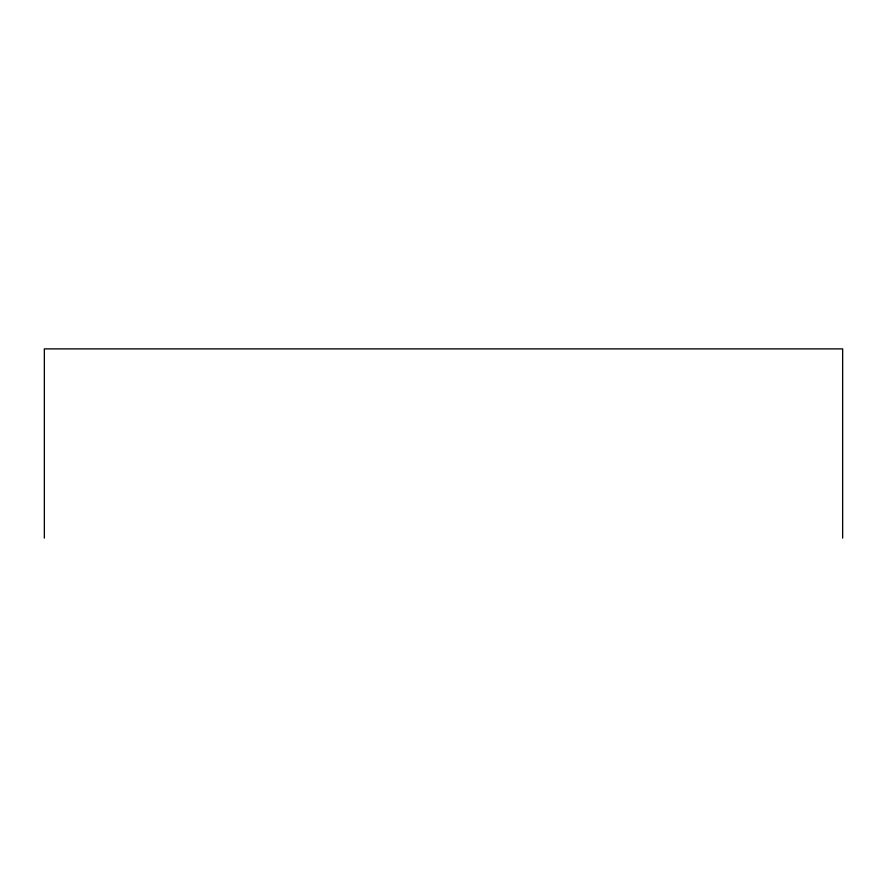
<?xml version="1.0" encoding="UTF-8"?>
<svg xmlns="http://www.w3.org/2000/svg" width="887" height="887" viewBox="0 0 887 887"><rect width="100%" height="100%" fill="white"/><g stroke="black" fill="none" stroke-linecap="round" stroke-linejoin="round"><path stroke-width="1.33" d="M842.65 538.11L842.65 348.89L44.35 348.89L44.35 538.11"/></g></svg>
